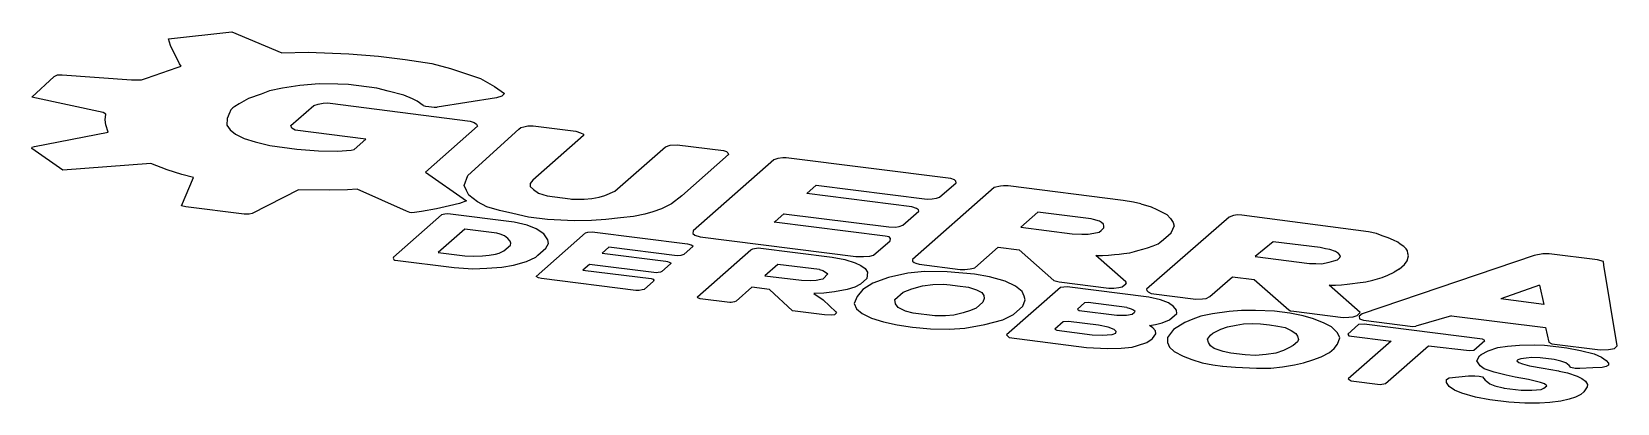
# Paper-space layout '_Dimétrica' of a CAD drawing. Header units: millimetres. Extents: x 15.8 to 83.7, y -8.2 to 7.7.
import ezdxf

# ---------------------------------------------------------------- set-up
doc = ezdxf.new("R2010")
doc.units = ezdxf.units.MM

psp = doc.layouts.new('_Dimétrica')

# ---------------------------------------------------------------- linework, layer by layer
at = {"color": 7, "linetype": 'Continuous'}
for p, q in [((21.641, 7.437), (24.357, 7.738)), ((24.357, 7.738), (26.5, 6.825)), ((21.731, 7.143), (21.641, 7.437)), ((22.118, 6.361), (21.731, 7.143)), ((26.5, 6.825), (27.631, 6.863)), ((27.631, 6.863), (29.376, 6.784)), ((20.706, 5.746), (22.021, 6.203)), ((22.021, 6.203), (22.188, 6.261)), ((22.188, 6.261), (22.118, 6.361)), ((29.376, 6.784), (30.648, 6.682)), ((30.648, 6.682), (31.791, 6.538)), ((31.791, 6.538), (32.92, 6.367)), ((32.92, 6.367), (33.732, 6.165)), ((33.732, 6.165), (35.008, 5.733)), ((15.793, 4.932), (16.749, 5.81)), ((16.749, 5.81), (16.89, 5.882)), ((16.89, 5.882), (17.086, 5.889)), ((17.086, 5.889), (20.066, 5.675)), ((20.066, 5.675), (20.487, 5.67)), ((20.487, 5.67), (20.706, 5.746)), ((28.1, 5.498), (27.269, 5.429)), ((28.906, 5.488), (28.1, 5.498)), ((29.36, 5.467), (28.906, 5.488)), ((30.571, 5.315), (29.36, 5.467)), ((35.008, 5.733), (35.618, 5.394)), ((18.852, 4.27), (15.793, 4.932)), ((25.075, 4.875), (24.68, 4.644)), ((25.615, 5.064), (25.075, 4.875)), ((25.967, 5.205), (25.615, 5.064)), ((26.536, 5.319), (25.967, 5.205)), ((27.269, 5.429), (26.536, 5.319)), ((31.056, 5.194), (30.571, 5.315)), ((31.724, 5.009), (31.056, 5.194)), ((32.1, 4.864), (31.724, 5.009)), ((32.302, 4.752), (32.1, 4.864)), ((35.696, 4.903), (33.155, 4.499)), ((35.618, 5.394), (36.042, 5.081)), ((35.926, 4.978), (35.696, 4.903)), ((36.042, 5.081), (35.926, 4.978)), ((18.961, 4.207), (18.852, 4.27)), ((18.935, 3.964), (18.961, 4.207)), ((24.28, 4.291), (24.165, 4.02)), ((24.68, 4.644), (24.486, 4.53)), ((26.892, 3.711), (27.866, 4.57)), ((27.866, 4.57), (28.057, 4.637)), ((28.057, 4.637), (28.266, 4.674)), ((28.266, 4.674), (28.468, 4.681)), ((28.468, 4.681), (28.57, 4.668)), ((28.57, 4.668), (34.564, 3.904)), ((32.556, 4.574), (32.302, 4.752)), ((32.556, 4.574), (32.66, 4.548)), ((32.66, 4.548), (32.797, 4.53)), ((32.797, 4.53), (33.026, 4.502)), ((33.026, 4.502), (33.155, 4.499)), ((15.913, 2.821), (19.055, 3.427)), ((18.957, 3.738), (18.935, 3.964)), ((19.055, 3.427), (18.957, 3.738)), ((24.165, 4.02), (24.151, 3.735)), ((24.151, 3.735), (24.294, 3.535)), ((24.294, 3.535), (24.511, 3.349)), ((26.926, 3.601), (26.892, 3.711)), ((27.07, 3.511), (26.926, 3.601)), ((30.1, 3.129), (27.07, 3.511)), ((34.886, 3.681), (32.655, 1.714)), ((34.471, 1.566), (36.649, 3.554)), ((34.564, 3.904), (34.744, 3.847)), ((34.744, 3.847), (34.836, 3.767)), ((34.836, 3.767), (34.886, 3.681)), ((36.649, 3.554), (36.736, 3.631)), ((36.736, 3.631), (36.861, 3.657)), ((36.861, 3.657), (37.043, 3.696)), ((37.043, 3.696), (37.27, 3.703)), ((37.27, 3.703), (37.269, 3.7)), ((37.27, 3.703), (39.1, 3.472)), ((39.1, 3.472), (39.302, 3.408)), ((39.302, 3.408), (39.423, 3.344)), ((15.787, 2.731), (15.813, 2.792)), ((17.12, 1.798), (15.787, 2.731)), ((15.813, 2.792), (15.913, 2.821)), ((24.511, 3.349), (24.892, 3.165)), ((24.892, 3.165), (25.356, 3.017)), ((25.356, 3.017), (25.99, 2.852)), ((25.99, 2.852), (27.145, 2.706)), ((29.595, 2.684), (30.1, 3.129)), ((39.423, 3.284), (37.255, 1.372)), ((39.423, 3.344), (39.423, 3.284)), ((40.772, 0.897), (42.936, 2.805)), ((42.936, 2.805), (43.139, 2.876)), ((43.139, 2.876), (43.442, 2.893)), ((43.442, 2.893), (45.419, 2.643)), ((20.892, 2.088), (17.12, 1.798)), ((21.587, 1.82), (20.892, 2.088)), ((27.145, 2.706), (28.068, 2.624)), ((28.068, 2.624), (28.892, 2.619)), ((28.892, 2.619), (29.472, 2.656)), ((29.472, 2.656), (29.595, 2.684)), ((45.633, 2.466), (43.629, 0.698)), ((47.581, 2.246), (44.122, -0.805)), ((45.419, 2.643), (45.55, 2.602)), ((45.55, 2.602), (45.612, 2.541)), ((45.612, 2.541), (45.633, 2.466)), ((47.755, 2.305), (47.581, 2.246)), ((47.96, 2.323), (47.755, 2.305)), ((48.108, 2.328), (47.96, 2.323)), ((55.161, 1.439), (48.108, 2.328)), ((22.211, 1.621), (21.587, 1.82)), ((22.206, 0.273), (22.717, 1.48)), ((22.717, 1.48), (22.211, 1.621)), ((32.655, 1.714), (34.418, 0.479)), ((34.306, 1.143), (34.471, 1.566)), ((37.255, 1.372), (37.145, 1.229)), ((55.318, 1.388), (55.161, 1.439)), ((55.366, 1.328), (55.318, 1.388)), ((27.211, 0.961), (25.235, -0.055)), ((28.537, 0.945), (27.211, 0.961)), ((29.314, 0.953), (28.537, 0.945)), ((29.724, 0.979), (29.314, 0.953)), ((31.837, 0.043), (29.724, 0.979)), ((34.414, 0.922), (34.306, 1.143)), ((34.512, 0.724), (34.414, 0.922)), ((34.887, 0.446), (34.512, 0.724)), ((37.145, 1.229), (37.146, 1.104)), ((37.146, 1.104), (37.283, 0.97)), ((37.283, 0.97), (37.494, 0.814)), ((37.494, 0.814), (37.872, 0.693)), ((37.872, 0.693), (38.849, 0.57)), ((40.098, 0.647), (40.344, 0.718)), ((40.344, 0.718), (40.772, 0.897)), ((43.629, 0.698), (43.198, 0.359)), ((48.985, 0.797), (48.99, 0.802)), ((53.489, 0.23), (48.985, 0.797)), ((49.396, 1.16), (48.99, 0.802)), ((48.99, 0.802), (48.99, 0.802)), ((49.396, 1.16), (54.147, 0.561)), ((57.018, 1.057), (53.513, -2.034)), ((54.673, 0.636), (55.384, 1.263)), ((55.384, 1.263), (55.366, 1.328)), ((57.293, 1.12), (57.018, 1.057)), ((57.414, 1.124), (57.293, 1.12)), ((57.613, 1.13), (57.414, 1.124)), ((62.537, 0.504), (57.613, 1.13)), ((22.383, 0.227), (22.206, 0.273)), ((24.891, -0.089), (22.383, 0.227)), ((31.912, 0.007), (31.837, 0.043)), ((31.989, -0.013), (31.912, 0.007)), ((32.478, 0.032), (32.179, -0.021)), ((33.129, 0.147), (32.478, 0.032)), ((33.679, 0.274), (33.129, 0.147)), ((34.115, 0.374), (33.679, 0.274)), ((34.418, 0.479), (34.115, 0.374)), ((35.289, 0.235), (34.887, 0.446)), ((35.824, 0.064), (35.289, 0.235)), ((36.394, -0.062), (35.824, 0.064)), ((38.849, 0.57), (38.916, 0.562)), ((38.916, 0.562), (39.446, 0.562)), ((39.446, 0.562), (39.781, 0.581)), ((39.781, 0.581), (40.098, 0.647)), ((42.388, 0.012), (42.046, -0.086)), ((42.767, 0.144), (42.388, 0.012)), ((43.198, 0.359), (42.767, 0.144)), ((53.105, -0.564), (53.787, 0.037)), ((53.695, 0.162), (53.489, 0.23)), ((53.768, 0.104), (53.695, 0.162)), ((53.787, 0.037), (53.768, 0.104)), ((54.147, 0.561), (54.359, 0.568)), ((54.359, 0.568), (54.551, 0.595)), ((54.551, 0.595), (54.673, 0.636)), ((62.978, 0.423), (62.537, 0.504)), ((63.303, 0.363), (62.978, 0.423)), ((63.303, 0.363), (63.739, 0.233)), ((63.739, 0.233), (63.99, 0.11)), ((63.99, 0.11), (64.416, -0.099)), ((25.106, -0.087), (24.891, -0.089)), ((25.235, -0.055), (25.106, -0.087)), ((33.347, -0.116), (31.287, -1.933)), ((32.066, -0.028), (31.989, -0.013)), ((32.179, -0.021), (32.066, -0.028)), ((33.413, -0.1), (33.347, -0.116)), ((33.487, -0.079), (33.413, -0.1)), ((33.612, -0.07), (33.487, -0.079)), ((36.452, -0.428), (33.612, -0.07)), ((37.069, -0.213), (36.394, -0.062)), ((37.006, -0.559), (36.452, -0.428)), ((37.394, -0.713), (37.006, -0.559)), ((37.883, -0.316), (37.069, -0.213)), ((39.02, -0.378), (37.883, -0.316)), ((39.76, -0.355), (39.02, -0.378)), ((40.386, -0.321), (39.76, -0.355)), ((41.008, -0.25), (40.386, -0.321)), ((41.572, -0.186), (41.008, -0.25)), ((42.046, -0.086), (41.572, -0.186)), ((47.595, -0.429), (47.632, -0.396)), ((52.346, -1.027), (47.595, -0.429)), ((47.632, -0.396), (48.005, -0.067)), ((48.005, -0.067), (52.509, -0.635)), ((48.005, -0.067), (48.014, -0.068)), ((52.509, -0.635), (52.785, -0.64)), ((52.785, -0.64), (52.95, -0.617)), ((52.95, -0.617), (53.105, -0.564)), ((58.889, -0.003), (58.161, -0.645)), ((58.161, -0.645), (60.362, -0.923)), ((61.172, -0.291), (58.889, -0.003)), ((61.266, -0.317), (61.172, -0.291)), ((61.524, -0.389), (61.266, -0.317)), ((61.606, -0.449), (61.524, -0.389)), ((61.592, -0.786), (61.716, -0.676)), ((61.702, -0.519), (61.606, -0.449)), ((61.719, -0.596), (61.702, -0.519)), ((61.716, -0.676), (61.719, -0.596)), ((67.082, -0.211), (63.545, -3.298)), ((64.416, -0.099), (64.572, -0.267)), ((64.572, -0.267), (64.686, -0.437)), ((64.669, -0.731), (64.723, -0.603)), ((64.686, -0.437), (64.723, -0.603)), ((67.264, -0.148), (67.082, -0.211)), ((67.434, -0.117), (67.264, -0.148)), ((67.626, -0.122), (67.434, -0.117)), ((73.053, -0.845), (67.626, -0.122)), ((34.342, -0.725), (33.204, -1.728)), ((35.716, -0.898), (34.342, -0.725)), ((35.847, -0.943), (35.716, -0.898)), ((36.042, -1.01), (35.847, -0.943)), ((36.189, -1.132), (36.042, -1.01)), ((36.284, -1.245), (36.189, -1.132)), ((36.315, -1.333), (36.284, -1.245)), ((36.293, -1.416), (36.315, -1.333)), ((37.392, -2.754), (39.503, -0.892)), ((37.722, -0.926), (37.394, -0.713)), ((37.9, -1.187), (37.722, -0.926)), ((37.811, -1.543), (37.923, -1.345)), ((37.923, -1.345), (37.9, -1.187)), ((39.503, -0.892), (39.614, -0.864)), ((39.614, -0.864), (39.788, -0.848)), ((39.788, -0.848), (43.885, -1.364)), ((44.122, -0.805), (44.1, -0.918)), ((44.1, -0.918), (44.192, -0.99)), ((44.192, -0.99), (44.421, -1.058)), ((44.421, -1.058), (51.093, -1.899)), ((51.853, -1.851), (52.555, -1.232)), ((52.514, -1.06), (52.346, -1.027)), ((52.574, -1.134), (52.514, -1.06)), ((52.555, -1.232), (52.574, -1.134)), ((60.362, -0.923), (60.767, -0.949)), ((60.767, -0.949), (61.047, -0.942)), ((61.047, -0.942), (61.279, -0.907)), ((61.279, -0.907), (61.515, -0.854)), ((61.515, -0.854), (61.592, -0.786)), ((64.046, -1.362), (64.117, -1.3)), ((64.117, -1.3), (64.265, -1.169)), ((64.265, -1.169), (64.484, -0.991)), ((64.484, -0.991), (64.604, -0.885)), ((64.604, -0.885), (64.669, -0.731)), ((68.964, -1.266), (68.201, -1.905)), ((70.981, -1.52), (68.964, -1.266)), ((73.397, -0.921), (73.053, -0.845)), ((73.637, -1.01), (73.397, -0.921)), ((73.887, -1.106), (73.637, -1.01)), ((74.125, -1.194), (73.887, -1.106)), ((74.313, -1.286), (74.125, -1.194)), ((74.408, -1.379), (74.313, -1.286)), ((31.287, -1.933), (31.277, -1.966)), ((31.277, -1.966), (31.288, -1.998)), ((31.288, -1.998), (31.299, -2.029)), ((31.299, -2.029), (31.339, -2.055)), ((33.204, -1.728), (34.342, -1.872)), ((34.342, -1.872), (34.715, -1.883)), ((34.715, -1.883), (35.1, -1.868)), ((35.1, -1.868), (35.384, -1.841)), ((35.384, -1.841), (35.652, -1.795)), ((35.652, -1.795), (35.809, -1.757)), ((35.809, -1.757), (36.016, -1.66)), ((36.016, -1.66), (36.293, -1.416)), ((36.982, -2.111), (37.375, -1.928)), ((37.375, -1.928), (37.471, -1.843)), ((37.471, -1.843), (37.811, -1.543)), ((40.515, -1.499), (40.225, -1.755)), ((40.225, -1.755), (42.946, -2.098)), ((43.439, -1.868), (40.515, -1.499)), ((43.598, -1.853), (43.439, -1.868)), ((43.673, -1.834), (43.598, -1.853)), ((43.723, -1.811), (43.673, -1.834)), ((44.119, -1.461), (43.723, -1.811)), ((43.885, -1.364), (44.034, -1.399)), ((44.034, -1.399), (44.108, -1.447)), ((44.108, -1.447), (44.119, -1.461)), ((44.309, -3.634), (46.595, -1.619)), ((46.595, -1.619), (46.679, -1.575)), ((46.679, -1.575), (46.899, -1.532)), ((46.899, -1.532), (50.072, -1.932)), ((50.072, -1.932), (50.617, -2.035)), ((50.617, -2.035), (51.055, -2.166)), ((51.093, -1.899), (51.416, -1.906)), ((51.416, -1.906), (51.687, -1.881)), ((51.687, -1.881), (51.853, -1.851)), ((53.513, -2.034), (53.511, -2.103)), ((56.19, -2.384), (57.186, -1.505)), ((57.186, -1.505), (58.09, -1.619)), ((58.09, -1.619), (59.577, -2.923)), ((61.364, -1.862), (61.658, -1.859)), ((62.649, -2.989), (61.364, -1.862)), ((61.658, -1.859), (61.912, -1.837)), ((61.912, -1.837), (62.171, -1.814)), ((62.171, -1.814), (62.364, -1.796)), ((62.364, -1.796), (62.567, -1.771)), ((62.567, -1.771), (62.82, -1.739)), ((62.82, -1.739), (63.031, -1.682)), ((63.031, -1.682), (63.164, -1.647)), ((63.164, -1.647), (63.379, -1.589)), ((63.379, -1.589), (63.589, -1.533)), ((63.589, -1.533), (63.825, -1.445)), ((63.825, -1.445), (64.046, -1.362)), ((68.201, -1.905), (70.516, -2.196)), ((71.207, -1.57), (70.981, -1.52)), ((71.394, -1.606), (71.207, -1.57)), ((71.632, -1.685), (71.394, -1.606)), ((71.769, -1.769), (71.632, -1.685)), ((71.722, -2.043), (71.827, -1.95)), ((71.844, -1.872), (71.769, -1.769)), ((71.827, -1.95), (71.844, -1.872)), ((80.151, -1.857), (72.774, -4.353)), ((74.564, -1.474), (74.408, -1.379)), ((74.665, -1.572), (74.564, -1.474)), ((74.718, -1.66), (74.665, -1.572)), ((74.706, -2.08), (74.76, -1.878)), ((74.739, -1.768), (74.718, -1.66)), ((74.76, -1.878), (74.739, -1.768)), ((80.518, -1.785), (80.151, -1.857)), ((80.788, -1.78), (80.518, -1.785)), ((82.863, -2.042), (80.788, -1.78)), ((31.339, -2.055), (31.358, -2.058)), ((31.358, -2.058), (33.877, -2.375)), ((33.877, -2.375), (34.681, -2.426)), ((34.681, -2.426), (35.284, -2.402)), ((35.284, -2.402), (35.919, -2.354)), ((35.919, -2.354), (36.423, -2.268)), ((36.423, -2.268), (36.982, -2.111)), ((39.677, -2.24), (39.402, -2.482)), ((39.402, -2.482), (42.324, -2.851)), ((42.555, -2.602), (39.677, -2.24)), ((42.629, -2.59), (42.555, -2.602)), ((42.727, -2.568), (42.629, -2.59)), ((42.785, -2.541), (42.727, -2.568)), ((43.153, -2.216), (42.785, -2.541)), ((42.946, -2.098), (43.02, -2.116)), ((43.02, -2.116), (43.091, -2.14)), ((43.091, -2.14), (43.174, -2.181)), ((43.174, -2.181), (43.153, -2.216)), ((47.748, -2.239), (47.196, -2.726)), ((49.526, -2.463), (47.748, -2.239)), ((49.526, -2.463), (49.673, -2.507)), ((49.673, -2.507), (49.796, -2.567)), ((49.889, -2.645), (49.689, -2.854)), ((49.796, -2.567), (49.889, -2.645)), ((51.055, -2.166), (51.303, -2.286)), ((51.303, -2.286), (51.484, -2.414)), ((51.484, -2.414), (51.593, -2.568)), ((51.593, -2.568), (51.558, -2.847)), ((53.313, -2.619), (52.492, -2.797)), ((54.034, -2.541), (53.313, -2.619)), ((53.511, -2.103), (53.585, -2.158)), ((53.585, -2.158), (53.658, -2.188)), ((53.658, -2.188), (53.802, -2.231)), ((53.802, -2.231), (55.565, -2.453)), ((55.007, -2.554), (54.034, -2.541)), ((56.178, -2.659), (55.007, -2.554)), ((55.565, -2.453), (55.764, -2.453)), ((55.764, -2.453), (55.981, -2.437)), ((55.981, -2.437), (56.125, -2.408)), ((56.125, -2.408), (56.19, -2.384)), ((56.818, -2.769), (56.178, -2.659)), ((70.516, -2.196), (70.788, -2.203)), ((70.788, -2.203), (71.039, -2.209)), ((71.039, -2.209), (71.364, -2.15)), ((71.364, -2.15), (71.566, -2.089)), ((71.566, -2.089), (71.722, -2.043)), ((73.635, -2.798), (73.884, -2.698)), ((73.884, -2.698), (74.144, -2.575)), ((74.371, -2.443), (74.144, -2.575)), ((74.371, -2.443), (74.59, -2.25)), ((74.59, -2.25), (74.706, -2.08)), ((83.113, -2.116), (82.863, -2.042)), ((83.138, -2.271), (83.113, -2.116)), ((83.708, -5.731), (83.138, -2.271)), ((37.493, -2.819), (37.392, -2.754)), ((37.628, -2.851), (37.493, -2.819)), ((41.66, -3.359), (37.628, -2.851)), ((41.815, -3.357), (41.66, -3.359)), ((41.937, -3.336), (41.815, -3.357)), ((42.017, -3.309), (41.937, -3.336)), ((42.421, -2.952), (42.017, -3.309)), ((42.324, -2.851), (42.403, -2.877)), ((42.403, -2.877), (42.44, -2.921)), ((42.44, -2.921), (42.421, -2.952)), ((46.639, -3.217), (45.96, -3.815)), ((47.387, -3.311), (46.639, -3.217)), ((47.196, -2.726), (48.758, -2.922)), ((48.379, -4.227), (47.387, -3.311)), ((48.758, -2.922), (49.129, -2.932)), ((49.129, -2.932), (49.397, -2.919)), ((49.397, -2.919), (49.59, -2.876)), ((49.59, -2.876), (49.689, -2.854)), ((50.713, -3.313), (50.18, -3.421)), ((51.047, -3.211), (50.713, -3.313)), ((51.284, -3.089), (51.047, -3.211)), ((51.39, -3.318), (51.152, -3.612)), ((51.558, -2.847), (51.284, -3.089)), ((51.817, -3.043), (51.39, -3.318)), ((52.492, -2.797), (51.817, -3.043)), ((53.118, -3.434), (53.482, -3.286)), ((53.482, -3.286), (53.949, -3.157)), ((53.949, -3.157), (54.387, -3.101)), ((54.387, -3.101), (54.839, -3.093)), ((54.839, -3.093), (55.136, -3.12)), ((55.136, -3.12), (55.444, -3.158)), ((55.444, -3.158), (55.921, -3.218)), ((55.921, -3.218), (56.256, -3.336)), ((56.256, -3.336), (56.489, -3.449)), ((57.49, -2.959), (56.818, -2.769)), ((57.936, -3.173), (57.49, -2.959)), ((59.857, -3.224), (57.548, -5.261)), ((58.218, -3.403), (57.936, -3.173)), ((59.577, -2.923), (59.68, -2.954)), ((59.68, -2.954), (59.799, -2.989)), ((59.799, -2.989), (61.924, -3.254)), ((60.137, -3.2), (59.857, -3.224)), ((63.636, -3.641), (60.137, -3.2)), ((61.924, -3.254), (62.138, -3.255)), ((62.138, -3.255), (62.353, -3.235)), ((62.353, -3.235), (62.503, -3.195)), ((62.503, -3.195), (62.659, -3.068)), ((62.677, -3.024), (62.649, -2.989)), ((62.659, -3.068), (62.677, -3.024)), ((63.545, -3.298), (63.556, -3.353)), ((63.556, -3.353), (63.61, -3.421)), ((66.253, -3.623), (67.22, -2.77)), ((67.22, -2.77), (68.152, -2.887)), ((68.152, -2.887), (69.631, -4.19)), ((71.36, -3.13), (71.634, -3.125)), ((72.688, -4.3), (71.36, -3.13)), ((71.634, -3.125), (71.894, -3.119)), ((71.894, -3.119), (72.142, -3.087)), ((72.142, -3.087), (72.361, -3.06)), ((72.361, -3.06), (72.58, -3.032)), ((72.58, -3.032), (72.934, -2.984)), ((72.934, -2.984), (73.243, -2.91)), ((73.243, -2.91), (73.635, -2.798)), ((80.375, -3.133), (78.717, -3.723)), ((80.375, -3.133), (80.564, -3.955)), ((44.327, -3.68), (44.309, -3.634)), ((44.424, -3.715), (44.327, -3.68)), ((45.687, -3.874), (44.424, -3.715)), ((45.748, -3.867), (45.687, -3.874)), ((45.895, -3.849), (45.748, -3.867)), ((45.96, -3.815), (45.895, -3.849)), ((49.72, -3.466), (49.295, -3.485)), ((49.295, -3.485), (49.686, -3.762)), ((49.686, -3.762), (50.239, -4.272)), ((50.18, -3.421), (49.72, -3.466)), ((51.152, -3.612), (51.024, -3.917)), ((51.024, -3.917), (51.12, -4.144)), ((52.764, -3.746), (53.118, -3.434)), ((52.793, -3.925), (52.764, -3.746)), ((52.897, -4.084), (52.793, -3.925)), ((56.528, -3.864), (56.249, -4.111)), ((56.489, -3.449), (56.573, -3.576)), ((56.592, -3.697), (56.528, -3.864)), ((56.573, -3.576), (56.592, -3.697)), ((57.837, -4.385), (58.237, -4.033)), ((58.305, -3.608), (58.218, -3.403)), ((58.237, -4.033), (58.35, -3.763)), ((58.35, -3.763), (58.305, -3.608)), ((60.885, -3.894), (60.583, -4.159)), ((61.044, -3.874), (60.885, -3.894)), ((62.692, -4.082), (61.044, -3.874)), ((63.61, -3.421), (63.744, -3.483)), ((64.134, -3.759), (63.636, -3.641)), ((63.744, -3.483), (65.656, -3.724)), ((64.48, -3.882), (64.134, -3.759)), ((64.694, -4.041), (64.48, -3.882)), ((64.821, -4.204), (64.694, -4.041)), ((65.656, -3.724), (65.942, -3.718)), ((65.942, -3.718), (66.097, -3.697)), ((66.097, -3.697), (66.253, -3.623)), ((80.564, -3.955), (78.717, -3.723)), ((49.748, -4.4), (48.379, -4.227)), ((50.029, -4.419), (49.748, -4.4)), ((50.177, -4.396), (50.029, -4.419)), ((50.259, -4.323), (50.177, -4.396)), ((50.239, -4.272), (50.259, -4.323)), ((51.12, -4.144), (51.361, -4.341)), ((51.361, -4.341), (51.76, -4.546)), ((51.76, -4.546), (52.274, -4.702)), ((52.274, -4.702), (52.867, -4.832)), ((53.219, -4.24), (52.897, -4.084)), ((53.552, -4.331), (53.219, -4.24)), ((54.468, -4.446), (53.552, -4.331)), ((54.926, -4.438), (54.468, -4.446)), ((55.289, -4.412), (54.926, -4.438)), ((55.69, -4.32), (55.289, -4.412)), ((55.996, -4.223), (55.69, -4.32)), ((56.249, -4.111), (55.996, -4.223)), ((56.62, -4.812), (57.387, -4.613)), ((57.387, -4.613), (57.837, -4.385)), ((59.972, -4.698), (59.616, -5.013)), ((60.198, -4.683), (59.972, -4.698)), ((61.487, -4.845), (60.198, -4.683)), ((60.583, -4.159), (60.658, -4.215)), ((60.658, -4.215), (62.274, -4.418)), ((62.274, -4.418), (62.69, -4.413)), ((62.69, -4.413), (62.931, -4.377)), ((62.692, -4.082), (62.846, -4.128)), ((62.846, -4.128), (62.954, -4.18)), ((62.931, -4.377), (63.028, -4.291)), ((62.954, -4.18), (63.037, -4.236)), ((63.037, -4.236), (63.028, -4.291)), ((63.919, -4.816), (64.206, -4.746)), ((64.206, -4.746), (64.532, -4.623)), ((64.532, -4.623), (64.838, -4.352)), ((65.188, -4.728), (64.703, -5.024)), ((64.838, -4.352), (64.821, -4.204)), ((65.519, -4.589), (65.188, -4.728)), ((65.874, -4.466), (65.519, -4.589)), ((66.361, -4.363), (65.874, -4.466)), ((67.08, -4.254), (66.361, -4.363)), ((67.615, -4.216), (67.08, -4.254)), ((68.214, -4.216), (67.615, -4.216)), ((69.025, -4.251), (68.214, -4.216)), ((69.68, -4.333), (69.025, -4.251)), ((69.631, -4.19), (69.712, -4.228)), ((70.256, -4.438), (69.68, -4.333)), ((69.712, -4.228), (69.85, -4.245)), ((69.85, -4.245), (71.966, -4.512)), ((70.692, -4.577), (70.256, -4.438)), ((71.151, -4.755), (70.692, -4.577)), ((71.966, -4.512), (72.205, -4.507)), ((72.205, -4.507), (72.396, -4.483)), ((72.396, -4.483), (72.566, -4.434)), ((72.566, -4.434), (72.688, -4.3)), ((72.774, -4.353), (72.649, -4.463)), ((72.649, -4.463), (72.668, -4.573)), ((72.668, -4.573), (72.84, -4.629)), ((72.84, -4.629), (74.954, -4.896)), ((76.607, -4.44), (75.075, -4.893)), ((76.607, -4.44), (80.634, -4.948)), ((52.867, -4.832), (53.517, -4.931)), ((53.517, -4.931), (54.289, -5)), ((54.289, -5), (55.097, -5.016)), ((55.097, -5.016), (55.759, -4.967)), ((55.759, -4.967), (56.62, -4.812)), ((57.548, -5.261), (57.664, -5.381)), ((57.664, -5.381), (57.653, -5.382)), ((57.664, -5.381), (60.977, -5.799)), ((59.616, -5.013), (59.694, -5.066)), ((59.694, -5.066), (59.698, -5.064)), ((59.694, -5.066), (61.207, -5.256)), ((61.207, -5.256), (61.641, -5.268)), ((61.897, -4.932), (61.487, -4.845)), ((61.641, -5.268), (62.066, -5.239)), ((62.149, -5.031), (61.897, -4.932)), ((62.066, -5.239), (62.226, -5.181)), ((62.241, -5.116), (62.149, -5.031)), ((62.226, -5.181), (62.241, -5.116)), ((63.667, -4.854), (63.919, -4.816)), ((63.814, -4.964), (63.667, -4.854)), ((63.782, -5.436), (63.801, -5.418)), ((63.801, -5.418), (63.941, -5.212)), ((63.927, -5.087), (63.814, -4.964)), ((63.941, -5.212), (63.927, -5.087)), ((64.703, -5.024), (64.439, -5.367)), ((64.439, -5.367), (64.44, -5.595)), ((66.152, -5.446), (66.283, -5.275)), ((66.283, -5.275), (66.386, -5.185)), ((66.386, -5.185), (66.719, -5.018)), ((66.719, -5.018), (67.016, -4.915)), ((67.016, -4.915), (67.375, -4.839)), ((67.375, -4.839), (67.693, -4.791)), ((67.693, -4.791), (68.089, -4.77)), ((68.089, -4.77), (68.42, -4.784)), ((68.42, -4.784), (68.803, -4.837)), ((68.803, -4.837), (69.165, -4.882)), ((69.165, -4.882), (69.48, -4.952)), ((69.48, -4.952), (69.731, -5.069)), ((69.731, -5.069), (69.938, -5.197)), ((69.938, -5.197), (70.013, -5.313)), ((70.013, -5.313), (70.052, -5.454)), ((71.461, -4.918), (71.151, -4.755)), ((71.725, -5.176), (71.461, -4.918)), ((71.718, -5.664), (71.826, -5.384)), ((71.826, -5.384), (71.725, -5.176)), ((72.624, -4.821), (72.161, -5.229)), ((72.161, -5.229), (72.203, -5.296)), ((72.203, -5.296), (74.02, -5.524)), ((72.868, -4.803), (72.624, -4.821)), ((77.937, -5.442), (72.868, -4.803)), ((74.954, -4.896), (75.075, -4.893)), ((80.634, -4.948), (80.781, -5.567)), ((60.977, -5.799), (61.864, -5.846)), ((61.864, -5.846), (62.461, -5.838)), ((62.461, -5.838), (62.923, -5.782)), ((62.923, -5.782), (63.162, -5.715)), ((63.162, -5.715), (63.558, -5.592)), ((63.558, -5.592), (63.782, -5.436)), ((64.44, -5.595), (64.532, -5.782)), ((64.532, -5.782), (64.727, -5.973)), ((64.727, -5.973), (65.105, -6.172)), ((66.191, -5.588), (66.152, -5.446)), ((66.284, -5.731), (66.191, -5.588)), ((66.44, -5.847), (66.284, -5.731)), ((66.824, -5.969), (66.44, -5.847)), ((67.158, -6.044), (66.824, -5.969)), ((67.762, -6.12), (67.158, -6.044)), ((68.665, -6.107), (68.215, -6.139)), ((69.08, -6.044), (68.665, -6.107)), ((69.415, -5.928), (69.08, -6.044)), ((69.643, -5.814), (69.415, -5.928)), ((69.829, -5.721), (69.643, -5.814)), ((70.01, -5.562), (69.829, -5.721)), ((70.052, -5.454), (70.01, -5.562)), ((71.026, -6.197), (71.383, -6.019)), ((71.383, -6.019), (71.574, -5.85)), ((71.574, -5.85), (71.718, -5.664)), ((74.02, -5.524), (72.181, -7.146)), ((73.778, -7.347), (75.617, -5.726)), ((75.617, -5.726), (77.381, -5.933)), ((77.381, -5.933), (77.56, -5.923)), ((77.56, -5.923), (78.029, -5.509)), ((77.806, -6.163), (77.872, -6.105)), ((77.872, -6.105), (78.174, -5.947)), ((78.029, -5.509), (77.937, -5.442)), ((78.174, -5.947), (78.593, -5.807)), ((78.593, -5.807), (79.007, -5.745)), ((79.007, -5.745), (79.52, -5.709)), ((79.52, -5.709), (80.181, -5.683)), ((80.181, -5.683), (80.586, -5.707)), ((80.586, -5.707), (81.207, -5.774)), ((80.781, -5.567), (80.908, -5.639)), ((80.908, -5.639), (82.972, -5.899)), ((81.207, -5.774), (81.55, -5.817)), ((81.55, -5.817), (82.126, -5.928)), ((82.126, -5.928), (82.711, -6.078)), ((82.711, -6.078), (83.035, -6.215)), ((82.972, -5.899), (83.336, -5.889)), ((83.336, -5.889), (83.583, -5.84)), ((83.583, -5.84), (83.708, -5.731)), ((65.105, -6.172), (65.488, -6.32)), ((65.488, -6.32), (65.919, -6.458)), ((65.919, -6.458), (66.384, -6.542)), ((66.384, -6.542), (66.803, -6.601)), ((66.803, -6.601), (67.359, -6.649)), ((66.803, -6.601), (66.812, -6.604)), ((67.359, -6.649), (68.248, -6.687)), ((68.215, -6.139), (67.762, -6.12)), ((68.248, -6.687), (68.866, -6.687)), ((68.866, -6.687), (69.372, -6.629)), ((69.372, -6.629), (69.886, -6.552)), ((69.886, -6.552), (70.268, -6.461)), ((70.268, -6.461), (70.659, -6.325)), ((70.659, -6.325), (71.026, -6.197)), ((77.694, -6.371), (77.806, -6.163)), ((77.828, -6.585), (77.694, -6.371)), ((78.008, -6.718), (77.828, -6.585)), ((78.434, -6.86), (78.008, -6.718)), ((79.45, -6.328), (79.401, -6.371)), ((79.401, -6.371), (79.492, -6.441)), ((79.571, -6.288), (79.45, -6.328)), ((79.492, -6.441), (79.646, -6.506)), ((79.802, -6.253), (79.571, -6.288)), ((79.646, -6.506), (79.942, -6.582)), ((80.045, -6.236), (79.802, -6.253)), ((79.942, -6.582), (80.528, -6.689)), ((80.41, -6.244), (80.045, -6.236)), ((81.006, -6.319), (80.41, -6.244)), ((80.528, -6.689), (81.187, -6.808)), ((81.296, -6.393), (81.006, -6.319)), ((81.501, -6.462), (81.296, -6.393)), ((81.652, -6.574), (81.501, -6.462)), ((81.723, -6.656), (81.652, -6.574)), ((81.897, -6.704), (81.723, -6.656)), ((82.104, -6.704), (81.897, -6.704)), ((82.667, -6.678), (82.104, -6.704)), ((83.054, -6.66), (82.667, -6.678)), ((83.035, -6.215), (83.231, -6.359)), ((83.231, -6.624), (83.054, -6.66)), ((83.231, -6.359), (83.332, -6.477)), ((83.33, -6.567), (83.231, -6.624)), ((83.332, -6.477), (83.33, -6.567)), ((72.181, -7.146), (72.311, -7.227)), ((72.311, -7.227), (73.546, -7.382)), ((73.546, -7.382), (73.778, -7.347)), ((76.388, -7.169), (76.499, -7.103)), ((76.392, -7.303), (76.388, -7.169)), ((76.511, -7.468), (76.392, -7.303)), ((76.499, -7.103), (76.917, -7.055)), ((76.741, -7.626), (76.511, -7.468)), ((76.917, -7.055), (77.332, -7.022)), ((77.332, -7.022), (77.607, -7.021)), ((77.607, -7.021), (77.787, -7.033)), ((77.787, -7.033), (77.931, -7.06)), ((77.931, -7.06), (78.051, -7.198)), ((78.051, -7.198), (78.085, -7.238)), ((78.085, -7.238), (78.242, -7.354)), ((78.242, -7.354), (78.463, -7.447)), ((78.947, -6.992), (78.434, -6.86)), ((78.463, -7.447), (78.815, -7.537)), ((79.339, -7.075), (78.947, -6.992)), ((79.908, -7.169), (79.339, -7.075)), ((80.415, -7.299), (79.908, -7.169)), ((80.588, -7.364), (80.415, -7.299)), ((80.566, -7.55), (80.691, -7.44)), ((80.691, -7.44), (80.588, -7.364)), ((81.187, -6.808), (81.215, -6.811)), ((81.215, -6.811), (81.572, -6.89)), ((81.572, -6.89), (81.983, -7.027)), ((81.983, -7.027), (82.195, -7.135)), ((82.195, -7.135), (82.343, -7.25)), ((82.343, -7.25), (82.431, -7.389)), ((82.431, -7.389), (82.413, -7.482)), ((77.054, -7.76), (76.741, -7.626)), ((77.634, -7.929), (77.054, -7.76)), ((78.242, -8.043), (77.634, -7.929)), ((79.066, -8.146), (78.242, -8.043)), ((78.815, -7.537), (78.866, -7.544)), ((78.866, -7.544), (79.593, -7.636)), ((79.743, -8.195), (79.066, -8.146)), ((79.593, -7.636), (80.041, -7.629)), ((80.041, -7.629), (80.45, -7.6)), ((80.45, -7.6), (80.566, -7.55)), ((81.293, -8.097), (80.824, -8.164)), ((81.649, -8.019), (81.293, -8.097)), ((81.921, -7.929), (81.649, -8.019)), ((82.147, -7.814), (81.921, -7.929)), ((82.27, -7.706), (82.147, -7.814)), ((82.413, -7.482), (82.27, -7.706)), ((80.375, -8.196), (79.743, -8.195)), ((80.824, -8.164), (80.375, -8.196))]:
    psp.add_line(p, q, dxfattribs=at)
at = {"color": 7, "linetype": 'Continuous', "flags": 128}
psp.add_lwpolyline([(24.486, 4.53), (24.442, 4.503), (24.403, 4.474), (24.369, 4.445), (24.34, 4.415), (24.317, 4.384), (24.299, 4.354), (24.287, 4.322), (24.28, 4.291)], dxfattribs=at)

doc.saveas('drawing.dxf')
